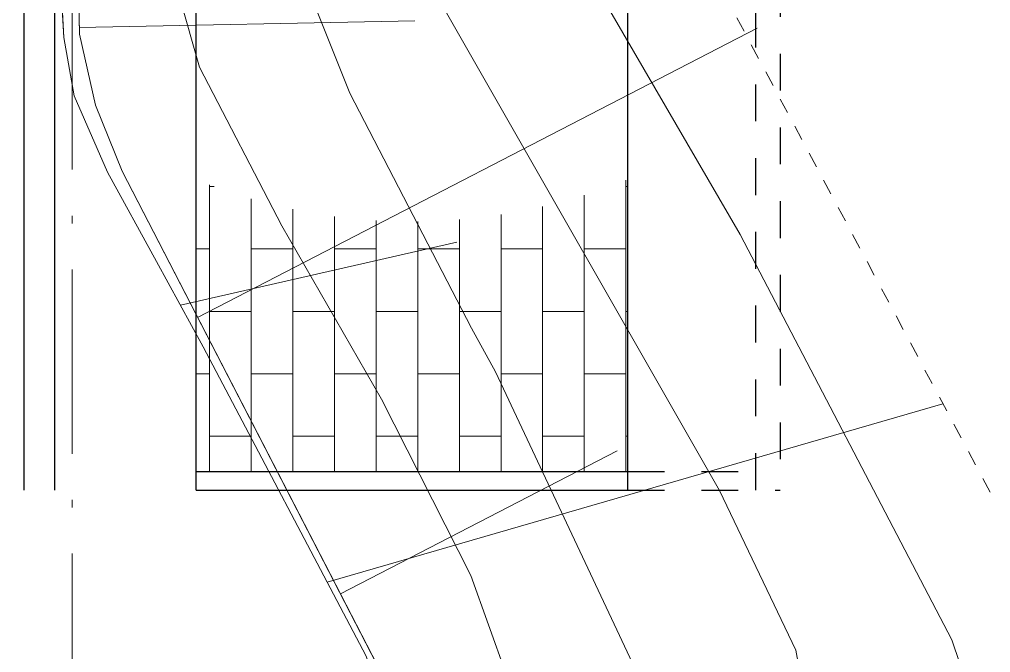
# Model space of a CAD drawing. Header units: millimetres. Extents: x -2078669 to -1085629, y -5987148 to 310365.
# Drawn here: x -1702411 to -1686608, y -4245998 to -4235695 of the extents above; entities that cross this region are included whole.
import ezdxf

# ---------------------------------------------------------------- set-up
doc = ezdxf.new("R2010")
doc.units = ezdxf.units.MM
doc.header["$LTSCALE"] = 500
for name, pattern in [('561019', [1, 0.5, -0.5]), ('SXF_一点短鎖線', [9.25, 6, -1.5, 0.25, -1.5]), ('SXF_跳び破線', [12, 6, -6])]:
    doc.linetypes.add(name, pattern=pattern)
for name, color, linetype, lineweight in [('D-BGD', 7, 'Continuous', 13), ('D-BMK', 2, 'SXF_一点短鎖線', 13), ('D-BYP-STR1', 2, 'Continuous', 13), ('D-BYP-STR2', 6, 'Continuous', 25), ('D-BYP-STR3', 3, 'Continuous', 25), ('D-BYP-STR8', 5, 'Continuous', 25), ('D-BYP-STRA', 1, 'Continuous', 25)]:
    doc.layers.add(name, color=color, linetype=linetype, lineweight=lineweight)
doc.styles.add('MS ゴシック', font='MS Gothic.ttf')
doc.dimstyles.new('DIM-500-F', dxfattribs={"dimscale": 500, "dimtxt": 3.5, "dimasz": 2.5, "dimexe": 0, "dimexo": 2, "dimgap": 0.8, "dimtad": 1, "dimdec": 0, "dimzin": 0, "dimdsep": 46, "dimtxsty": 'MS ゴシック', "dimblk": 'OPEN', "dimcen": 0.1, "dimclrd": 256, "dimclre": 256, "dimclrt": 256, "dimaunit": 1, "dimadec": 4, "dimazin": 0, "dimtfac": 1, "dimtdec": 0, "dimtmove": 2, "dimatfit": 3, "dimldrblk": 'OPEN', "dimfxl": 1, "dimtolj": 1, "dimtzin": 0, "dimlwd": -1, "dimlwe": -1, "dimarcsym": 2})

# ---------------------------------------------------------------- blocks, each defined once
blk = doc.blocks.new('河川平面')
at = {"layer": 'D-BGD', "linetype": 'Continuous'}
for p, q in [((1609527, -2792329), (1614990, -2792216)), ((1611452, -2797046), (1620560, -2792338)), ((1611174, -2796846), (1615671, -2795821)), ((1613564, -2801355), (1623583, -2798449)), ((1613780, -2801544), (1618279, -2799216))]:
    blk.add_line(p, q, dxfattribs=at)
at = {"layer": 'D-BGD', "linetype": 'Continuous', "flags": 128}
for points in [[(1614196, -2802555), (1611544, -2797523), (1610785, -2796134), (1609990, -2794678), (1609448, -2793437), (1609275, -2792488), (1609120, -2789483), (1609265, -2770458), (1609158, -2754356), (1608991, -2733247), (1608817, -2713807), (1608555, -2699081), (1609014, -2666342), (1609021, -2620514)], [(1609120, -2789483), (1609275, -2792488), (1609448, -2793437), (1609990, -2794678), (1610785, -2796134), (1611544, -2797523), (1614196, -2802555), (1615082, -2805064), (1615231, -2805958), (1615273, -2807092), (1615472, -2812388), (1615628, -2817764), (1615471, -2822577), (1615363, -2823344), (1615029, -2824221), (1612556, -2828756), (1610099, -2832855), (1609457, -2834072), (1609409, -2834630), (1609279, -2836167)]]:
    blk.add_lwpolyline(points, dxfattribs=at)
for points, elevation in [([(1610013, -2620514), (1610004, -2655012), (1609981, -2662598), (1609913, -2668183), (1609452, -2691949), (1609445, -2695730), (1609534, -2701509), (1610811, -2765298), (1610885, -2769571), (1610897, -2771846), (1610716, -2783859), (1610693, -2787913), (1610772, -2789970), (1610879, -2790832), (1611484, -2792973), (1612825, -2795553), (1614449, -2798377), (1615902, -2801242), (1616987, -2804270)], 367000), ([(1611715, -2620514), (1611197, -2668195), (1611105, -2685482), (1611228, -2700780), (1611946, -2745632), (1612011, -2749082), (1612060, -2750532), (1612325, -2753298), (1612593, -2757485), (1612783, -2763612), (1612864, -2771282), (1612734, -2784705), (1612727, -2788483), (1612845, -2790265), (1613065, -2791226), (1613931, -2793393), (1615912, -2797217), (1616301, -2797929), (1618572, -2802762)], 366000), ([(1621613, -2804739), (1621190, -2802460), (1619945, -2799860), (1615503, -2792088), (1615083, -2791125), (1614669, -2789480), (1614591, -2787428), (1614424, -2780447), (1614954, -2770848), (1614660, -2757775), (1613687, -2747587), (1613373, -2737098), (1613203, -2724566), (1612724, -2704239), (1612726, -2695354), (1612599, -2678222), (1612988, -2655305), (1612966, -2630582), (1613359, -2620514)], 365000), ([(1624244, -2803817), (1623725, -2802293), (1620285, -2795694), (1618029, -2791812), (1617489, -2790721), (1616969, -2789309), (1616837, -2787094), (1617312, -2780196), (1617397, -2774676), (1617446, -2771179), (1617614, -2759007), (1617664, -2755279), (1617387, -2752525), (1616960, -2744706), (1616414, -2735865), (1615549, -2723449), (1615307, -2713395), (1614941, -2697350)], 364000)]:
    blk.add_lwpolyline(points, dxfattribs=dict(at, elevation=elevation))
at = {"layer": 'D-BGD', "linetype": '561019', "flags": 128}
blk.add_lwpolyline([(1618950, -2620514), (1618959, -2621129), (1618665, -2658302), (1618663, -2658627), (1618571, -2661701), (1617747, -2689368), (1618403, -2710987), (1619104, -2730441), (1619135, -2731637), (1619943, -2763133), (1618853, -2786511), (1619008, -2789521), (1619927, -2791602), (1625688, -2802391), (1625125, -2825293), (1624564, -2827572), (1623496, -2829911), (1618630, -2838640), (1618342, -2840170), (1618771, -2861642), (1618913, -2870692)], dxfattribs=at)
at = {"layer": 'D-BGD', "linetype": 'Continuous'}
for points in [[(1615473, -2813810, 368400), (1615503, -2805510, 368350), (1615442, -2805095, 368370), (1615373, -2804813, 368380), (1615226, -2804347, 368420), (1610224, -2794667, 368260), (1609794, -2793590, 368280), (1609534, -2792437, 368300), (1609236, -2777605, 368510), (1609158, -2758979, 368490), (1609245, -2738601, 368470), (1609119, -2714860, 368280), (1609038, -2675632, 368370), (1609172, -2662075, 368370), (1609082, -2627858, 368360), (1609044, -2620514, 368307)], [(1609119, -2714860, 368280), (1609245, -2738601, 368470), (1609158, -2758979, 368490), (1609236, -2777605, 368510), (1609534, -2792437, 368300)], [(1615473, -2813810, 368400), (1615503, -2805510, 368350), (1615442, -2805095, 368370), (1615373, -2804813, 368380), (1615226, -2804347, 368420), (1610224, -2794667, 368260), (1609794, -2793590, 368280), (1609534, -2792437, 368300)]]:
    blk.add_polyline3d(points, dxfattribs=at)
blk = doc.blocks.new('_Open')
at = {"color": 0, "linetype": 'ByBlock', "lineweight": -2}
for p, q in [((-1, 0.167), (0, 0)), ((-1, -0.167), (0, 0)), ((0, 0), (-1, 0))]:
    blk.add_line(p, q, dxfattribs=at)

msp = doc.modelspace()

# ---------------------------------------------------------------- hatches: boundary and pattern name
at = {"layer": 'D-BYP-STR1'}
h = msp.add_hatch(dxfattribs=at)
h.set_pattern_fill('AR-BRSTD', color=256, scale=10, angle=90)
h.set_pattern_definition([(90, (-2359121.8, -3497751.1), (-677.418, 4e-14), []), (180, (-2359121.8, -3497751.1), (-677.418, -1016), [677.418, -677.418])])
edge = h.paths.add_edge_path()
edge.add_line((-1699536.4, -4243052.7), (-1699536.4, -4238300.9))
edge.add_arc((-1696025.4, -4229627), 9357.5, 247.96325, 292.03675)
edge.add_line((-1692514.5, -4238300.9), (-1692514.5, -4243052.7))
edge.add_line((-1692514.5, -4243052.7), (-1699536.4, -4243052.7))

# ---------------------------------------------------------------- linework, layer by layer
at = {"layer": 'D-BMK', "linetype": 'SXF_一点短鎖線', "flags": 128}
msp.add_lwpolyline([(-1701552.5, -4064013.4), (-1701552.5, -4314191.7)], dxfattribs=at)
msp.add_lwpolyline([(-1701552.5, -4064013.4), (-1701552.5, -4314191.7)], dxfattribs=at)
at = {"layer": 'D-BYP-STR2'}
msp.add_line((-1701838.9, -4210552.7), (-1701838.9, -4243352.7), dxfattribs=at)
at = {"layer": 'D-BYP-STR3', "ltscale": 0.2}
for p, q in [((-1699536.4, -4243352.7), (-1699536.4, -4210552.7)), ((-1692514.5, -4228352.7), (-1692514.5, -4243352.7)), ((-1699536.4, -4243052.7), (-1692514.5, -4243052.7)), ((-1699536.4, -4243352.7), (-1692514.5, -4243352.7))]:
    msp.add_line(p, q, dxfattribs=at)
at = {"layer": 'D-BYP-STR3', "linetype": 'SXF_跳び破線', "ltscale": 0.2}
for p, q in [((-1690430.2, -4243352.7), (-1690430.2, -4227852.7)), ((-1690030.2, -4227852.7), (-1690030.2, -4243352.7)), ((-1692514.5, -4243052.7), (-1690430.2, -4243052.7)), ((-1692514.5, -4243352.7), (-1690030.2, -4243352.7))]:
    msp.add_line(p, q, dxfattribs=at)
at = {"layer": 'D-BYP-STRA'}
msp.add_line((-1702338.9, -4210552.7), (-1702338.9, -4243352.7), dxfattribs=at)

# ---------------------------------------------------------------- block references
at = {"layer": 'D-BGD'}
msp.add_blockref('河川平面', (-3310965.8, -1443499.8), dxfattribs=at)

# ---------------------------------------------------------------- leaders
at = {"layer": 'D-BYP-STR8'}
msp.add_leader([(-1689339.6, -4225026.1, 0), (-1684430.9, -4239542.4, 0)], dimstyle='DIM-500-F', dxfattribs=at)

doc.saveas('drawing.dxf')
